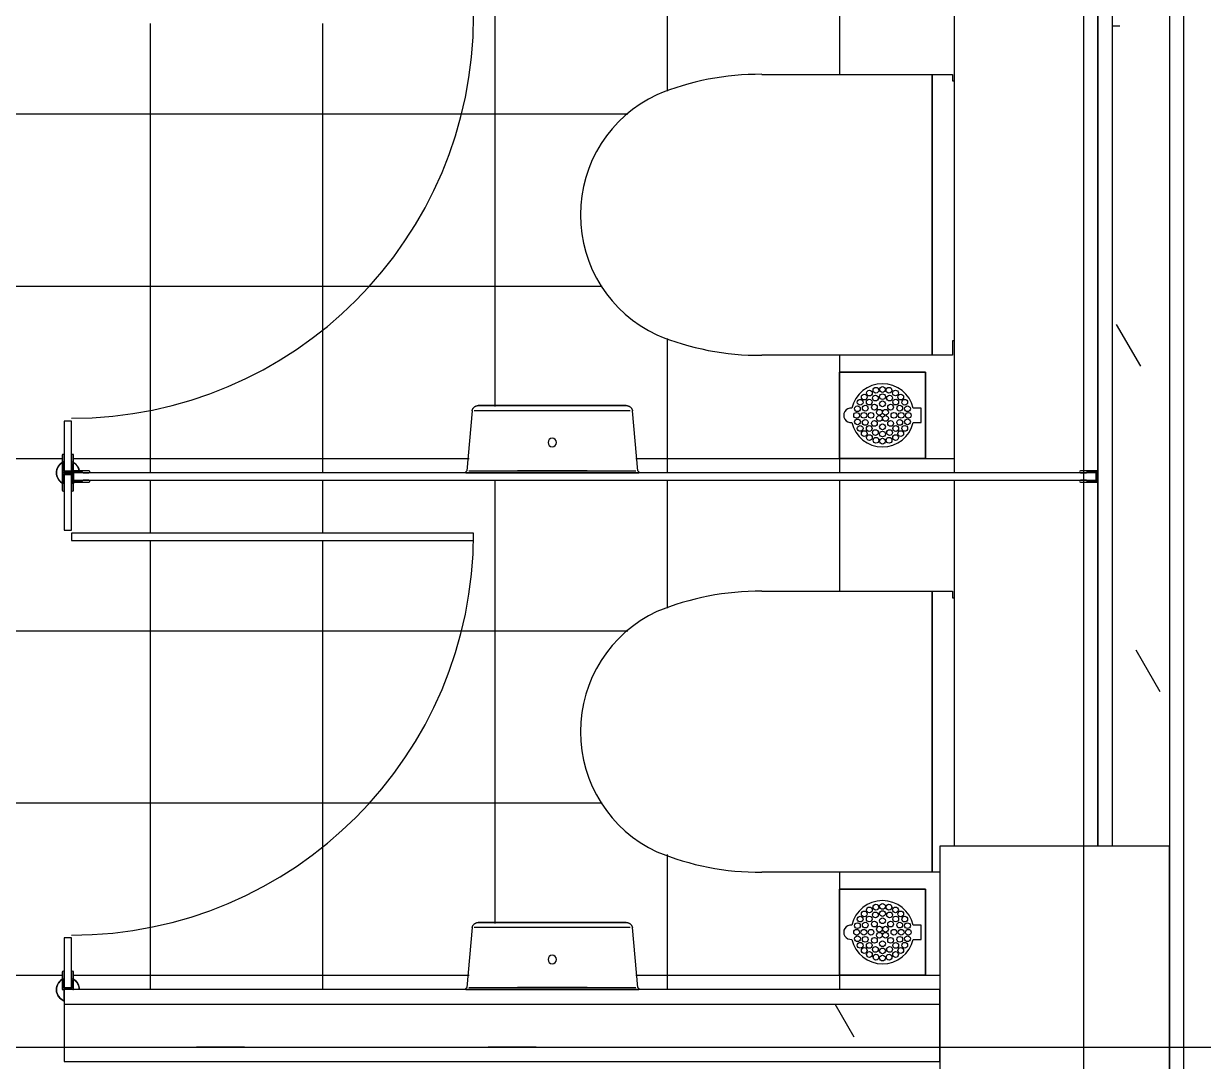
# Model space of a CAD drawing. Header units: millimetres. Extents: x -145636 to 131102, y -135903 to -7470.
# Drawn here: x 25774 to 27829, y -113223 to -111416 of the extents above; entities that cross this region are included whole.
import ezdxf

# ---------------------------------------------------------------- set-up
doc = ezdxf.new("R2010")
doc.units = ezdxf.units.MM
doc.layers.add('M_ARCHI', color=8, linetype='Continuous')

# ---------------------------------------------------------------- blocks, each defined once
blk = doc.blocks.new('RF Archi 21.10.2024')
at = {"layer": 'M_ARCHI', "color": 8}
for p, q in [((-138786, -25375.2), (-138786, -138101)), ((-138761, -126778.5), (-138761, -129253.5)), ((-138736, -126778.5), (-138736, -129253.5)), ((-138636, -126778.5), (-138636, -134028.5)), ((-138636, -126778.5), (-138636, -134028.5)), ((-138611, -134028.5), (-138611, -126778.5)), ((-138761, -129253.5), (-138761, -126803.5)), ((-139011, -127716.5), (-139011, -128603.5)), ((-139346.2, -127909.8), (-139014.1, -127909.8)), ((-139049.8, -127910.4), (-139049.8, -128397.9)), ((-139049, -127910.4), (-139049.8, -127910.4)), ((-139049, -128397.9), (-139049, -127910.4)), ((-139014.1, -127909.8), (-139014.1, -127921.2)), ((-139014.1, -127921.2), (-139011, -127921.2)), ((-139014.1, -128373.7), (-139014.1, -128399)), ((-139011, -128373.7), (-139014.1, -128373.7)), ((-139014.1, -128399), (-139346.2, -128399)), ((-139049.8, -128397.9), (-139049, -128397.9)), ((-139211, -128428.5), (-139061, -128428.5)), ((-139211, -128578.5), (-139211, -128428.5)), ((-139061, -128428.5), (-139211, -128428.5)), ((-139211, -128428.5), (-139211, -128578.5)), ((-139061, -128428.5), (-139061, -128578.5)), ((-139061, -128578.5), (-139061, -128428.5)), ((-139848.4, -128490.8), (-139848.2, -128490.4)), ((-139848.2, -128490.4), (-139847.9, -128490.1)), ((-139847.9, -128490.1), (-139847.6, -128489.8)), ((-139847.6, -128489.8), (-139847.3, -128489.5)), ((-139847.3, -128489.5), (-139847, -128489.2)), ((-139847, -128489.2), (-139846.6, -128488.9)), ((-139846.6, -128488.9), (-139846.3, -128488.6)), ((-139846.3, -128488.6), (-139845.9, -128488.4)), ((-139845.9, -128488.4), (-139845.5, -128488.1)), ((-139845.5, -128488.1), (-139845.2, -128487.9)), ((-139845.2, -128487.9), (-139844.8, -128487.7)), ((-139844.8, -128487.7), (-139844.4, -128487.5)), ((-139844.4, -128487.5), (-139844, -128487.3)), ((-139844, -128487.3), (-139843.6, -128487.2)), ((-139843.6, -128487.2), (-139843.2, -128487)), ((-139843.2, -128487), (-139842.7, -128486.9)), ((-139842.7, -128486.9), (-139842.3, -128486.8)), ((-139842.3, -128486.8), (-139841.9, -128486.7)), ((-139841.9, -128486.7), (-139841.5, -128486.6)), ((-139841.5, -128486.6), (-139841, -128486.5)), ((-139841, -128486.5), (-139840.6, -128486.5)), ((-139840.6, -128486.5), (-139840.2, -128486.5)), ((-139840.2, -128486.5), (-139839.8, -128486.5)), ((-139839.7, -128486.5), (-139839.8, -128486.5)), ((-139839.8, -128486.5), (-139839.7, -128486.5)), ((-139839.6, -128486.5), (-139839.7, -128486.5)), ((-139839.7, -128486.5), (-139839.3, -128486.5)), ((-139839.2, -128486.5), (-139839.6, -128486.5)), ((-139839.3, -128486.5), (-139838.8, -128486.5)), ((-139838.7, -128486.5), (-139839.2, -128486.5)), ((-139838.8, -128486.5), (-139838.1, -128486.5)), ((-139837.9, -128486.5), (-139838.7, -128486.5)), ((-139838.1, -128486.5), (-139837.2, -128486.5)), ((-139836.9, -128486.5), (-139837.9, -128486.5)), ((-139837.2, -128486.5), (-139836.1, -128486.5)), ((-139835.7, -128486.5), (-139836.9, -128486.5)), ((-139836.1, -128486.5), (-139834.7, -128486.5)), ((-139834.3, -128486.5), (-139835.7, -128486.5)), ((-139834.7, -128486.5), (-139833.2, -128486.5)), ((-139832.8, -128486.5), (-139834.3, -128486.5)), ((-139833.2, -128486.5), (-139831.5, -128486.5)), ((-139831, -128486.5), (-139832.8, -128486.5)), ((-139831.5, -128486.5), (-139829.6, -128486.5)), ((-139829, -128486.5), (-139831, -128486.5)), ((-139829.6, -128486.5), (-139827.5, -128486.5)), ((-139826.9, -128486.5), (-139829, -128486.5)), ((-139827.5, -128486.5), (-139825.2, -128486.5)), ((-139824.6, -128486.5), (-139826.9, -128486.5)), ((-139825.2, -128486.5), (-139822.7, -128486.5)), ((-139822, -128486.5), (-139824.6, -128486.5)), ((-139822.7, -128486.5), (-139820.1, -128486.5)), ((-139819.3, -128486.5), (-139822, -128486.5)), ((-139820.1, -128486.5), (-139817.3, -128486.5)), ((-139816.5, -128486.5), (-139819.3, -128486.5)), ((-139817.3, -128486.5), (-139814.3, -128486.5)), ((-139813.4, -128486.5), (-139816.5, -128486.5)), ((-139814.3, -128486.5), (-139811.1, -128486.5)), ((-139810.2, -128486.5), (-139813.4, -128486.5)), ((-139811.1, -128486.5), (-139807.8, -128486.5)), ((-139806.9, -128486.5), (-139810.2, -128486.5)), ((-139807.8, -128486.5), (-139804.3, -128486.5)), ((-139803.4, -128486.5), (-139806.9, -128486.5)), ((-139804.3, -128486.5), (-139800.7, -128486.5)), ((-139799.7, -128486.5), (-139803.4, -128486.5)), ((-139800.7, -128486.5), (-139796.9, -128486.5)), ((-139795.9, -128486.5), (-139799.7, -128486.5)), ((-139796.9, -128486.5), (-139793, -128486.5)), ((-139792, -128486.5), (-139795.9, -128486.5)), ((-139793, -128486.5), (-139789, -128486.5)), ((-139787.9, -128486.5), (-139792, -128486.5)), ((-139789, -128486.5), (-139784.8, -128486.5)), ((-139783.7, -128486.5), (-139787.9, -128486.5)), ((-139784.8, -128486.5), (-139780.6, -128486.5)), ((-139779.4, -128486.5), (-139783.7, -128486.5)), ((-139780.6, -128486.5), (-139776.2, -128486.5)), ((-139775, -128486.5), (-139779.4, -128486.5)), ((-139776.2, -128486.5), (-139771.7, -128486.5)), ((-139770.5, -128486.5), (-139775, -128486.5)), ((-139771.7, -128486.5), (-139767.1, -128486.5)), ((-139765.8, -128486.5), (-139770.5, -128486.5)), ((-139767.1, -128486.5), (-139762.4, -128486.5)), ((-139761.1, -128486.5), (-139765.8, -128486.5)), ((-139762.4, -128486.5), (-139757.7, -128486.5)), ((-139756.4, -128486.5), (-139761.1, -128486.5)), ((-139757.7, -128486.5), (-139752.8, -128486.5)), ((-139751.5, -128486.5), (-139756.4, -128486.5)), ((-139752.8, -128486.5), (-139747.9, -128486.5)), ((-139746.6, -128486.5), (-139751.5, -128486.5)), ((-139747.9, -128486.5), (-139743, -128486.5)), ((-139741.6, -128486.5), (-139746.6, -128486.5)), ((-139743, -128486.5), (-139737.9, -128486.5)), ((-139736.6, -128486.5), (-139741.6, -128486.5)), ((-139737.9, -128486.5), (-139732.9, -128486.5)), ((-139731.5, -128486.5), (-139736.6, -128486.5)), ((-139732.9, -128486.5), (-139727.8, -128486.5)), ((-139726.4, -128486.5), (-139731.5, -128486.5)), ((-139727.8, -128486.5), (-139722.7, -128486.5)), ((-139721.3, -128486.5), (-139726.4, -128486.5)), ((-139722.7, -128486.5), (-139717.5, -128486.5)), ((-139716.2, -128486.5), (-139721.3, -128486.5)), ((-139717.5, -128486.5), (-139712.4, -128486.5)), ((-139711, -128486.5), (-139716.2, -128486.5)), ((-139712.4, -128486.5), (-139711, -128486.5)), ((-139711, -128486.5), (-139705.9, -128486.5)), ((-139709.6, -128486.5), (-139711, -128486.5)), ((-139704.5, -128486.5), (-139709.6, -128486.5)), ((-139705.9, -128486.5), (-139700.7, -128486.5)), ((-139699.3, -128486.5), (-139704.5, -128486.5)), ((-139700.7, -128486.5), (-139695.6, -128486.5)), ((-139694.2, -128486.5), (-139699.3, -128486.5)), ((-139695.6, -128486.5), (-139690.5, -128486.5)), ((-139689.1, -128486.5), (-139694.2, -128486.5)), ((-139690.5, -128486.5), (-139685.4, -128486.5)), ((-139684.1, -128486.5), (-139689.1, -128486.5)), ((-139685.4, -128486.5), (-139680.4, -128486.5)), ((-139679.1, -128486.5), (-139684.1, -128486.5)), ((-139680.4, -128486.5), (-139675.4, -128486.5)), ((-139674.1, -128486.5), (-139679.1, -128486.5)), ((-139675.4, -128486.5), (-139670.5, -128486.5)), ((-139669.2, -128486.5), (-139674.1, -128486.5)), ((-139670.5, -128486.5), (-139665.6, -128486.5)), ((-139664.4, -128486.5), (-139669.2, -128486.5)), ((-139665.6, -128486.5), (-139660.9, -128486.5)), ((-139659.6, -128486.5), (-139664.4, -128486.5)), ((-139660.9, -128486.5), (-139656.2, -128486.5)), ((-139654.9, -128486.5), (-139659.6, -128486.5)), ((-139656.2, -128486.5), (-139651.6, -128486.5)), ((-139650.3, -128486.5), (-139654.9, -128486.5)), ((-139651.6, -128486.5), (-139647, -128486.5)), ((-139645.8, -128486.5), (-139650.3, -128486.5)), ((-139647, -128486.5), (-139642.6, -128486.5)), ((-139641.4, -128486.5), (-139645.8, -128486.5)), ((-139642.6, -128486.5), (-139638.3, -128486.5)), ((-139637.2, -128486.5), (-139641.4, -128486.5)), ((-139638.3, -128486.5), (-139634.1, -128486.5)), ((-139633, -128486.5), (-139637.2, -128486.5)), ((-139634.1, -128486.5), (-139630, -128486.5)), ((-139629, -128486.5), (-139633, -128486.5)), ((-139630, -128486.5), (-139626.1, -128486.5)), ((-139625.1, -128486.5), (-139629, -128486.5)), ((-139626.1, -128486.5), (-139622.3, -128486.5)), ((-139621.3, -128486.5), (-139625.1, -128486.5)), ((-139622.3, -128486.5), (-139618.6, -128486.5)), ((-139617.7, -128486.5), (-139621.3, -128486.5)), ((-139618.6, -128486.5), (-139615.1, -128486.5)), ((-139614.2, -128486.5), (-139617.7, -128486.5)), ((-139615.1, -128486.5), (-139611.8, -128486.5)), ((-139610.9, -128486.5), (-139614.2, -128486.5)), ((-139611.8, -128486.5), (-139608.6, -128486.5)), ((-139607.7, -128486.5), (-139610.9, -128486.5)), ((-139608.6, -128486.5), (-139605.5, -128486.5)), ((-139604.7, -128486.5), (-139607.7, -128486.5)), ((-139605.5, -128486.5), (-139602.7, -128486.5)), ((-139601.9, -128486.5), (-139604.7, -128486.5)), ((-139602.7, -128486.5), (-139600, -128486.5)), ((-139599.3, -128486.5), (-139601.9, -128486.5)), ((-139600, -128486.5), (-139597.5, -128486.5)), ((-139596.8, -128486.5), (-139599.3, -128486.5)), ((-139597.5, -128486.5), (-139595.1, -128486.5)), ((-139594.5, -128486.5), (-139596.8, -128486.5)), ((-139595.1, -128486.5), (-139593, -128486.5)), ((-139592.4, -128486.5), (-139594.5, -128486.5)), ((-139593, -128486.5), (-139591, -128486.5)), ((-139590.5, -128486.5), (-139592.4, -128486.5)), ((-139591, -128486.5), (-139589.2, -128486.5)), ((-139588.8, -128486.5), (-139590.5, -128486.5)), ((-139589.2, -128486.5), (-139587.7, -128486.5)), ((-139587.3, -128486.5), (-139588.8, -128486.5)), ((-139587.7, -128486.5), (-139586.3, -128486.5)), ((-139585.9, -128486.5), (-139587.3, -128486.5)), ((-139586.3, -128486.5), (-139585.1, -128486.5)), ((-139584.8, -128486.5), (-139585.9, -128486.5)), ((-139585.1, -128486.5), (-139584.1, -128486.5)), ((-139583.9, -128486.5), (-139584.8, -128486.5)), ((-139584.1, -128486.5), (-139583.4, -128486.5)), ((-139583.2, -128486.5), (-139583.9, -128486.5)), ((-139583.4, -128486.5), (-139582.8, -128486.5)), ((-139582.7, -128486.5), (-139583.2, -128486.5)), ((-139582.8, -128486.5), (-139582.4, -128486.5)), ((-139582.4, -128486.5), (-139582.7, -128486.5)), ((-139582.4, -128486.5), (-139582.3, -128486.5)), ((-139582.3, -128486.5), (-139582.4, -128486.5)), ((-139582.3, -128486.5), (-139581.8, -128486.5)), ((-139582.3, -128486.5), (-139582.3, -128486.5)), ((-139581.8, -128486.5), (-139581.4, -128486.5)), ((-139581.4, -128486.5), (-139580.9, -128486.6)), ((-139580.9, -128486.6), (-139580.5, -128486.6)), ((-139580.5, -128486.6), (-139580.1, -128486.7)), ((-139580.1, -128486.7), (-139579.7, -128486.8)), ((-139579.7, -128486.8), (-139579.2, -128486.9)), ((-139579.2, -128486.9), (-139578.8, -128487)), ((-139578.8, -128487), (-139578.4, -128487.2)), ((-139578.4, -128487.2), (-139578, -128487.3)), ((-139578, -128487.3), (-139577.6, -128487.5)), ((-139577.6, -128487.5), (-139577.2, -128487.7)), ((-139577.2, -128487.7), (-139576.8, -128487.9)), ((-139576.8, -128487.9), (-139576.4, -128488.1)), ((-139576.4, -128488.1), (-139576.1, -128488.4)), ((-139576.1, -128488.4), (-139575.7, -128488.6)), ((-139575.7, -128488.6), (-139575.4, -128488.9)), ((-139575.4, -128488.9), (-139575, -128489.2)), ((-139575, -128489.2), (-139574.7, -128489.5)), ((-139574.7, -128489.5), (-139574.4, -128489.8)), ((-139574.4, -128489.8), (-139574.1, -128490.1)), ((-139574.1, -128490.1), (-139573.8, -128490.4)), ((-139573.8, -128490.4), (-139573.5, -128490.8)), ((-139850.5, -128495.5), (-139859.7, -128599.9)), ((-139850.5, -128495.1), (-139850.4, -128494.7)), ((-139850.5, -128495.5), (-139850.5, -128495.1)), ((-139850.4, -128494.7), (-139850.2, -128494.2)), ((-139850.2, -128494.2), (-139850.1, -128493.8)), ((-139850.1, -128493.8), (-139850, -128493.4)), ((-139850, -128493.4), (-139849.8, -128493)), ((-139849.8, -128493), (-139849.6, -128492.6)), ((-139849.6, -128492.6), (-139849.4, -128492.2)), ((-139849.4, -128492.2), (-139849.2, -128491.8)), ((-139849.2, -128491.8), (-139849, -128491.5)), ((-139849, -128491.5), (-139848.7, -128491.1)), ((-139848.7, -128491.1), (-139848.4, -128490.8)), ((-139711, -128495.5), (-139846.8, -128495.5)), ((-139575.3, -128495.5), (-139711, -128495.5)), ((-139573.5, -128490.8), (-139573.3, -128491.1)), ((-139573.3, -128491.1), (-139573, -128491.5)), ((-139573, -128491.5), (-139572.8, -128491.9)), ((-139572.8, -128491.9), (-139572.6, -128492.3)), ((-139572.6, -128492.3), (-139572.4, -128492.7)), ((-139572.4, -128492.7), (-139572.2, -128493.1)), ((-139572.2, -128493.1), (-139572, -128493.5)), ((-139572, -128493.5), (-139571.9, -128493.9)), ((-139571.9, -128493.9), (-139571.8, -128494.3)), ((-139571.8, -128494.3), (-139571.6, -128494.7)), ((-139571.6, -128494.7), (-139571.5, -128495.1)), ((-139571.5, -128495.1), (-139571.5, -128495.5)), ((-139562.3, -128599.9), (-139571.5, -128495.5)), ((-139068.5, -128491), (-139082.4, -128491)), ((-139068.5, -128516), (-139068.5, -128491)), ((-140548, -128513.5), (-140561, -128513.5)), ((-140561, -128513.5), (-140561, -128600.5)), ((-140548, -128600.5), (-140548, -128513.5)), ((-139082.4, -128516), (-139068.5, -128516)), ((-140571.5, -128592.9), (-140571.9, -128593.5)), ((-140571.5, -128592.9), (-140571.9, -128593.5)), ((-140571, -128592.2), (-140571.5, -128592.9)), ((-140571, -128592.2), (-140571.5, -128592.9)), ((-140570.5, -128591.5), (-140571, -128592.2)), ((-140570.5, -128591.5), (-140571, -128592.2)), ((-140570.1, -128590.9), (-140570.5, -128591.5)), ((-140570.1, -128590.9), (-140570.5, -128591.5)), ((-140569.5, -128590.3), (-140570.1, -128590.9)), ((-140569.5, -128590.3), (-140570.1, -128590.9)), ((-140569, -128589.7), (-140569.5, -128590.3)), ((-140569, -128589.7), (-140569.5, -128590.3)), ((-140568.4, -128589.1), (-140569, -128589.7)), ((-140568.4, -128589.1), (-140569, -128589.7)), ((-140567.9, -128588.6), (-140568.4, -128589.1)), ((-140567.9, -128588.6), (-140568.4, -128589.1)), ((-140567.3, -128588.1), (-140567.9, -128588.6)), ((-140567.3, -128588.1), (-140567.9, -128588.6)), ((-140566.6, -128587.6), (-140567.3, -128588.1)), ((-140566.6, -128587.6), (-140567.3, -128588.1)), ((-140566, -128587.1), (-140566.6, -128587.6)), ((-140566, -128587.1), (-140566.6, -128587.6)), ((-140565.3, -128586.6), (-140566, -128587.1)), ((-140565.3, -128586.6), (-140566, -128587.1)), ((-140564.6, -128586.2), (-140565.3, -128586.6)), ((-140564.6, -128586.2), (-140565.3, -128586.6)), ((-140564.5, -128573.2), (-140564.5, -128603.5)), ((-140562.5, -128585.1), (-140563.2, -128585.5)), ((-140562.5, -128585.1), (-140563.2, -128585.5)), ((-140563, -128585.5), (-140561, -128583.5)), ((-140563, -128600.5), (-140563, -128585.5)), ((-140561.8, -128584.8), (-140562.5, -128585.1)), ((-140561.8, -128584.8), (-140562.5, -128585.1)), ((-140561, -128584.6), (-140561.8, -128584.8)), ((-140561, -128584.6), (-140561.8, -128584.8)), ((-140561, -128583.5), (-140561, -128573.2)), ((-140548, -128573.2), (-140548, -128583.5)), ((-140548, -128583.5), (-140546, -128585.5)), ((-140547.3, -128584.8), (-140548, -128584.6)), ((-140547.3, -128584.8), (-140548, -128584.6)), ((-140546.5, -128585.1), (-140547.3, -128584.8)), ((-140546.5, -128585.1), (-140547.3, -128584.8)), ((-140545.8, -128585.5), (-140546.5, -128585.1)), ((-140545.8, -128585.5), (-140546.5, -128585.1)), ((-140546, -128585.5), (-140546, -128600.5)), ((-140544.5, -128603.5), (-140544.5, -128573.2)), ((-140543.7, -128586.6), (-140544.4, -128586.2)), ((-140543.7, -128586.6), (-140544.4, -128586.2)), ((-140543, -128587.1), (-140543.7, -128586.6)), ((-140543, -128587.1), (-140543.7, -128586.6)), ((-140542.4, -128587.6), (-140543, -128587.1)), ((-140542.4, -128587.6), (-140543, -128587.1)), ((-140541.8, -128588.1), (-140542.4, -128587.6)), ((-140541.8, -128588.1), (-140542.4, -128587.6)), ((-140541.2, -128588.6), (-140541.8, -128588.1)), ((-140541.2, -128588.6), (-140541.8, -128588.1)), ((-140540.6, -128589.1), (-140541.2, -128588.6)), ((-140540.6, -128589.1), (-140541.2, -128588.6)), ((-140540, -128589.7), (-140540.6, -128589.1)), ((-140540, -128589.7), (-140540.6, -128589.1)), ((-140539.5, -128590.3), (-140540, -128589.7)), ((-140539.5, -128590.3), (-140540, -128589.7)), ((-140539, -128590.9), (-140539.5, -128590.3)), ((-140539, -128590.9), (-140539.5, -128590.3)), ((-140538.5, -128591.5), (-140539, -128590.9)), ((-140538.5, -128591.5), (-140539, -128590.9)), ((-140538, -128592.2), (-140538.5, -128591.5)), ((-140538, -128592.2), (-140538.5, -128591.5)), ((-140537.6, -128592.8), (-140538, -128592.2)), ((-140537.6, -128592.8), (-140538, -128592.2)), ((-140537.1, -128593.5), (-140537.6, -128592.8)), ((-140537.1, -128593.5), (-140537.6, -128592.8)), ((-139061, -128578.5), (-139211, -128578.5)), ((-139211, -128578.5), (-139061, -128578.5)), ((-140574.4, -128601.9), (-140574.5, -128602.7)), ((-140574.4, -128601.9), (-140574.5, -128602.7)), ((-140574.5, -128602.7), (-140574.5, -128603.5)), ((-140574.5, -128602.7), (-140574.5, -128603.5)), ((-140574.5, -128603.5), (-140574.5, -128604.3)), ((-140574.5, -128603.5), (-140574.5, -128604.3)), ((-140574.5, -128604.3), (-140574.4, -128605.1)), ((-140574.5, -128604.3), (-140574.4, -128605.1)), ((-140574.3, -128600.3), (-140574.4, -128601.1)), ((-140574.3, -128600.3), (-140574.4, -128601.1)), ((-140574.4, -128601.1), (-140574.4, -128601.9)), ((-140574.4, -128601.1), (-140574.4, -128601.9)), ((-140574.4, -128605.1), (-140574.4, -128605.9)), ((-140574.4, -128605.1), (-140574.4, -128605.9)), ((-140574.4, -128605.9), (-140574.3, -128606.7)), ((-140574.4, -128605.9), (-140574.3, -128606.7)), ((-140574.1, -128599.5), (-140574.3, -128600.3)), ((-140574.1, -128599.5), (-140574.3, -128600.3)), ((-140574.3, -128606.7), (-140574.1, -128607.4)), ((-140574.3, -128606.7), (-140574.1, -128607.4)), ((-140573.9, -128598.7), (-140574.1, -128599.5)), ((-140573.9, -128598.7), (-140574.1, -128599.5)), ((-140574.1, -128607.4), (-140573.9, -128608.2)), ((-140574.1, -128607.4), (-140573.9, -128608.2)), ((-140573.7, -128597.9), (-140573.9, -128598.7)), ((-140573.7, -128597.9), (-140573.9, -128598.7)), ((-140573.9, -128608.2), (-140573.7, -128609)), ((-140573.9, -128608.2), (-140573.7, -128609)), ((-140573.5, -128597.2), (-140573.7, -128597.9)), ((-140573.5, -128597.2), (-140573.7, -128597.9)), ((-140573.7, -128609), (-140573.5, -128609.8)), ((-140573.7, -128609), (-140573.5, -128609.8)), ((-140573.2, -128596.4), (-140573.5, -128597.2)), ((-140573.2, -128596.4), (-140573.5, -128597.2)), ((-140573.5, -128609.8), (-140573.2, -128610.5)), ((-140573.5, -128609.8), (-140573.2, -128610.5)), ((-140572.9, -128595.7), (-140573.2, -128596.4)), ((-140572.9, -128595.7), (-140573.2, -128596.4)), ((-140573.2, -128610.5), (-140572.9, -128611.3)), ((-140573.2, -128610.5), (-140572.9, -128611.3)), ((-140572.6, -128595), (-140572.9, -128595.7)), ((-140572.6, -128595), (-140572.9, -128595.7)), ((-140572.9, -128611.3), (-140572.6, -128612)), ((-140572.9, -128611.3), (-140572.6, -128612)), ((-140572.2, -128594.2), (-140572.6, -128595)), ((-140572.2, -128594.2), (-140572.6, -128595)), ((-140572.6, -128612), (-140572.2, -128612.7)), ((-140572.6, -128612), (-140572.2, -128612.7)), ((-140571.9, -128593.5), (-140572.2, -128594.2)), ((-140571.9, -128593.5), (-140572.2, -128594.2)), ((-140572.2, -128612.7), (-140571.9, -128613.4)), ((-140572.2, -128612.7), (-140571.9, -128613.4)), ((-140571.9, -128613.4), (-140571.5, -128614.1)), ((-140571.9, -128613.4), (-140571.5, -128614.1)), ((-140564.5, -128603.5), (-140563, -128603.5)), ((-140563, -128603.5), (-140564.5, -128603.5)), ((-140564.5, -128603.5), (-140564.5, -128633.7)), ((-140546, -128600.5), (-140563, -128600.5)), ((-140563, -128603.5), (-140561, -128602)), ((-140561, -128605), (-140563, -128603.5)), ((-140563, -128621.5), (-140563, -128606.5)), ((-140563, -128606.5), (-140546, -128606.5)), ((-140561, -128600.5), (-140548, -128600.5)), ((-140561, -128602), (-140548, -128602)), ((-140548, -128605), (-140561, -128605)), ((-140548, -128606.5), (-140561, -128606.5)), ((-140561, -128606.5), (-140561, -128703.5)), ((-140517.8, -128600), (-140548, -128600)), ((-140548, -128600), (-140548, -128601.5)), ((-140548, -128601.5), (-140546.5, -128603.5)), ((-140548, -128602), (-140546, -128603.5)), ((-140546, -128603.5), (-140548, -128605)), ((-140548, -128703.5), (-140548, -128606.5)), ((-140546.5, -128603.5), (-140546.5, -128616.5)), ((-140546, -128603.5), (-140544.5, -128603.5)), ((-140544.5, -128603.5), (-140546, -128603.5)), ((-140546, -128606.5), (-140546, -128621.5)), ((-140545, -128618.5), (-140545, -128601.5)), ((-140545, -128601.5), (-140530, -128601.5)), ((-138764, -128603.5), (-140545, -128603.5)), ((-140545, -128603.5), (-140545, -128616.5)), ((-140544.5, -128633.7), (-140544.5, -128603.5)), ((-140536.8, -128594.2), (-140537.1, -128593.5)), ((-140536.8, -128594.2), (-140537.1, -128593.5)), ((-140536.4, -128595), (-140536.8, -128594.2)), ((-140536.4, -128595), (-140536.8, -128594.2)), ((-140536.1, -128595.7), (-140536.4, -128595)), ((-140536.1, -128595.7), (-140536.4, -128595)), ((-140535.8, -128596.4), (-140536.1, -128595.7)), ((-140535.8, -128596.4), (-140536.1, -128595.7)), ((-140535.5, -128597.2), (-140535.8, -128596.4)), ((-140535.5, -128597.2), (-140535.8, -128596.4)), ((-140535.3, -128597.9), (-140535.5, -128597.2)), ((-140535.3, -128597.9), (-140535.5, -128597.2)), ((-140535.1, -128598.7), (-140535.3, -128597.9)), ((-140535.1, -128598.7), (-140535.3, -128597.9)), ((-140534.9, -128599.5), (-140535.1, -128598.7)), ((-140534.9, -128599.5), (-140535.1, -128598.7)), ((-140534.8, -128600.3), (-140534.9, -128599.5)), ((-140534.8, -128600.3), (-140534.9, -128599.5)), ((-140534.5, -128602.7), (-140534.6, -128601.9)), ((-140534.5, -128602.7), (-140534.6, -128601.9)), ((-140534.5, -128603.5), (-140534.5, -128602.7)), ((-140534.5, -128603.5), (-140534.5, -128602.7)), ((-140530, -128601.5), (-140528, -128603.5)), ((-140528, -128603.5), (-140517.8, -128603.5)), ((-139859.7, -128599.9), (-139863.2, -128603.5)), ((-139711, -128603.5), (-139861.7, -128603.5)), ((-139861.7, -128603.5), (-139711, -128603.5)), ((-139856.3, -128599.9), (-139711, -128599.9)), ((-139847.9, -128600.5), (-139847.9, -128600.5)), ((-139711, -128599.9), (-139771.6, -128599.9)), ((-139711, -128599.9), (-139565.8, -128599.9)), ((-139650.5, -128599.9), (-139711, -128599.9)), ((-139711, -128603.5), (-139560.3, -128603.5)), ((-139560.3, -128603.5), (-139711, -128603.5)), ((-139574.2, -128600.5), (-139574.2, -128600.5)), ((-139558.8, -128603.5), (-139562.3, -128599.9)), ((-138761, -128600), (-138791.3, -128600)), ((-138791.3, -128603.5), (-138781, -128603.5)), ((-138781, -128603.5), (-138779, -128601.5)), ((-138779, -128601.5), (-138764, -128601.5)), ((-138764, -128601.5), (-138764, -128618.5)), ((-138764, -128616.5), (-138764, -128603.5)), ((-138762.5, -128603.5), (-138761, -128601.5)), ((-138762.5, -128616.5), (-138762.5, -128603.5)), ((-138761, -128601.5), (-138761, -128600)), ((-140571.5, -128614.1), (-140571, -128614.8)), ((-140571.5, -128614.1), (-140571, -128614.8)), ((-140571, -128614.8), (-140570.5, -128615.4)), ((-140571, -128614.8), (-140570.5, -128615.4)), ((-140570.5, -128615.4), (-140570.1, -128616)), ((-140570.5, -128615.4), (-140570.1, -128616)), ((-140570.1, -128616), (-140569.5, -128616.7)), ((-140570.1, -128616), (-140569.5, -128616.7)), ((-140569.5, -128616.7), (-140569, -128617.2)), ((-140569.5, -128616.7), (-140569, -128617.2)), ((-140569, -128617.2), (-140568.4, -128617.8)), ((-140569, -128617.2), (-140568.4, -128617.8)), ((-140568.4, -128617.8), (-140567.9, -128618.4)), ((-140568.4, -128617.8), (-140567.9, -128618.4)), ((-140567.9, -128618.4), (-140567.2, -128618.9)), ((-140567.9, -128618.4), (-140567.2, -128618.9)), ((-140567.2, -128618.9), (-140566.6, -128619.4)), ((-140567.2, -128618.9), (-140566.6, -128619.4)), ((-140566.6, -128619.4), (-140566, -128619.9)), ((-140566.6, -128619.4), (-140566, -128619.9)), ((-140566, -128619.9), (-140565.3, -128620.3)), ((-140566, -128619.9), (-140565.3, -128620.3)), ((-140565.3, -128620.3), (-140564.6, -128620.7)), ((-140565.3, -128620.3), (-140564.6, -128620.7)), ((-140563.2, -128621.5), (-140562.5, -128621.8)), ((-140563.2, -128621.5), (-140562.5, -128621.8)), ((-140561, -128623.5), (-140563, -128621.5)), ((-140562.5, -128621.8), (-140561.8, -128622.1)), ((-140562.5, -128621.8), (-140561.8, -128622.1)), ((-140561.8, -128622.1), (-140561, -128622.4)), ((-140561.8, -128622.1), (-140561, -128622.4)), ((-140561, -128633.7), (-140561, -128623.5)), ((-140546.5, -128616.5), (-140548, -128618.5)), ((-140548, -128618.5), (-140548, -128620)), ((-140548, -128620), (-140517.8, -128620)), ((-140546, -128621.5), (-140548, -128623.5)), ((-140548, -128622.4), (-140547.3, -128622.1)), ((-140548, -128622.4), (-140547.3, -128622.1)), ((-140548, -128623.5), (-140548, -128633.7)), ((-140547.3, -128622.1), (-140546.5, -128621.8)), ((-140547.3, -128622.1), (-140546.5, -128621.8)), ((-140546.5, -128621.8), (-140545.8, -128621.5)), ((-140546.5, -128621.8), (-140545.8, -128621.5)), ((-140545, -128616.5), (-138764, -128616.5)), ((-140530, -128618.5), (-140545, -128618.5)), ((-140544.4, -128620.7), (-140543.7, -128620.3)), ((-140544.4, -128620.7), (-140543.7, -128620.3)), ((-140543.7, -128620.3), (-140543, -128619.9)), ((-140543.7, -128620.3), (-140543, -128619.9)), ((-140541.8, -128618.9), (-140541.2, -128618.4)), ((-140541.8, -128618.9), (-140541.2, -128618.4)), ((-140541.2, -128618.4), (-140540.6, -128617.8)), ((-140541.2, -128618.4), (-140540.6, -128617.8)), ((-140540.6, -128617.8), (-140540, -128617.2)), ((-140540.6, -128617.8), (-140540, -128617.2)), ((-140540, -128617.2), (-140539.5, -128616.7)), ((-140540, -128617.2), (-140539.5, -128616.7)), ((-140528, -128616.5), (-140530, -128618.5)), ((-140517.8, -128616.5), (-140528, -128616.5)), ((-139011, -128616.5), (-139011, -129253.5)), ((-138781, -128616.5), (-138791.3, -128616.5)), ((-138791.3, -128620), (-138761, -128620)), ((-138779, -128618.5), (-138781, -128616.5)), ((-138764, -128618.5), (-138779, -128618.5)), ((-138761, -128618.5), (-138762.5, -128616.5)), ((-138761, -128620), (-138761, -128618.5)), ((-140561, -128703.5), (-140548, -128703.5)), ((-139848, -128708.5), (-140548, -128708.5)), ((-140548, -128708.5), (-140548, -128721.5)), ((-139848, -128721.5), (-139848, -128708.5)), ((-140548, -128721.5), (-139848, -128721.5)), ((-139346.2, -128809.8), (-139014.1, -128809.8)), ((-139049.8, -128810.4), (-139049.8, -129297.9)), ((-139049, -128810.4), (-139049.8, -128810.4)), ((-139049, -129297.9), (-139049, -128810.4)), ((-139014.1, -128809.8), (-139014.1, -128821.2)), ((-139014.1, -128821.2), (-139011, -128821.2)), ((-138636, -129253.5), (-139036, -129253.5)), ((-139036, -129253.5), (-139036, -129953.5)), ((-138636, -129953.5), (-138636, -129253.5)), ((-139036, -129299), (-139346.2, -129299)), ((-139049.8, -129297.9), (-139049, -129297.9)), ((-139211, -129328.5), (-139061, -129328.5)), ((-139211, -129478.5), (-139211, -129328.5)), ((-139061, -129328.5), (-139211, -129328.5)), ((-139211, -129328.5), (-139211, -129478.5)), ((-139061, -129328.5), (-139061, -129478.5)), ((-139061, -129478.5), (-139061, -129328.5)), ((-139850.4, -129394.7), (-139850.2, -129394.2)), ((-139850.2, -129394.2), (-139850.1, -129393.8)), ((-139850.1, -129393.8), (-139850, -129393.4)), ((-139850, -129393.4), (-139849.8, -129393)), ((-139849.8, -129393), (-139849.6, -129392.6)), ((-139849.6, -129392.6), (-139849.4, -129392.2)), ((-139849.4, -129392.2), (-139849.2, -129391.8)), ((-139849.2, -129391.8), (-139849, -129391.5)), ((-139849, -129391.5), (-139848.7, -129391.1)), ((-139848.7, -129391.1), (-139848.4, -129390.8)), ((-139848.4, -129390.8), (-139848.2, -129390.4)), ((-139848.2, -129390.4), (-139847.9, -129390.1)), ((-139847.9, -129390.1), (-139847.6, -129389.8)), ((-139847.6, -129389.8), (-139847.3, -129389.5)), ((-139847.3, -129389.5), (-139847, -129389.2)), ((-139847, -129389.2), (-139846.6, -129388.9)), ((-139846.6, -129388.9), (-139846.3, -129388.6)), ((-139846.3, -129388.6), (-139845.9, -129388.4)), ((-139845.9, -129388.4), (-139845.5, -129388.1)), ((-139845.5, -129388.1), (-139845.2, -129387.9)), ((-139845.2, -129387.9), (-139844.8, -129387.7)), ((-139844.8, -129387.7), (-139844.4, -129387.5)), ((-139844.4, -129387.5), (-139844, -129387.3)), ((-139844, -129387.3), (-139843.6, -129387.2)), ((-139843.6, -129387.2), (-139843.2, -129387)), ((-139843.2, -129387), (-139842.7, -129386.9)), ((-139842.7, -129386.9), (-139842.3, -129386.8)), ((-139842.3, -129386.8), (-139841.9, -129386.7)), ((-139841.9, -129386.7), (-139841.5, -129386.6)), ((-139841.5, -129386.6), (-139841, -129386.5)), ((-139841, -129386.5), (-139840.6, -129386.5)), ((-139840.6, -129386.5), (-139840.2, -129386.5)), ((-139840.2, -129386.5), (-139839.8, -129386.5)), ((-139839.7, -129386.5), (-139839.8, -129386.5)), ((-139839.8, -129386.5), (-139839.7, -129386.5)), ((-139839.6, -129386.5), (-139839.7, -129386.5)), ((-139839.7, -129386.5), (-139839.3, -129386.5)), ((-139839.2, -129386.5), (-139839.6, -129386.5)), ((-139839.3, -129386.5), (-139838.8, -129386.5)), ((-139838.7, -129386.5), (-139839.2, -129386.5)), ((-139838.8, -129386.5), (-139838.1, -129386.5)), ((-139837.9, -129386.5), (-139838.7, -129386.5)), ((-139838.1, -129386.5), (-139837.2, -129386.5)), ((-139836.9, -129386.5), (-139837.9, -129386.5)), ((-139837.2, -129386.5), (-139836.1, -129386.5)), ((-139835.7, -129386.5), (-139836.9, -129386.5)), ((-139836.1, -129386.5), (-139834.7, -129386.5)), ((-139834.3, -129386.5), (-139835.7, -129386.5)), ((-139834.7, -129386.5), (-139833.2, -129386.5)), ((-139832.8, -129386.5), (-139834.3, -129386.5)), ((-139833.2, -129386.5), (-139831.5, -129386.5)), ((-139831, -129386.5), (-139832.8, -129386.5)), ((-139831.5, -129386.5), (-139829.6, -129386.5)), ((-139829, -129386.5), (-139831, -129386.5)), ((-139829.6, -129386.5), (-139827.5, -129386.5)), ((-139826.9, -129386.5), (-139829, -129386.5)), ((-139827.5, -129386.5), (-139825.2, -129386.5)), ((-139824.6, -129386.5), (-139826.9, -129386.5)), ((-139825.2, -129386.5), (-139822.7, -129386.5)), ((-139822, -129386.5), (-139824.6, -129386.5)), ((-139822.7, -129386.5), (-139820.1, -129386.5)), ((-139819.3, -129386.5), (-139822, -129386.5)), ((-139820.1, -129386.5), (-139817.3, -129386.5)), ((-139816.5, -129386.5), (-139819.3, -129386.5)), ((-139817.3, -129386.5), (-139814.3, -129386.5)), ((-139813.4, -129386.5), (-139816.5, -129386.5)), ((-139814.3, -129386.5), (-139811.1, -129386.5)), ((-139810.2, -129386.5), (-139813.4, -129386.5)), ((-139811.1, -129386.5), (-139807.8, -129386.5)), ((-139806.9, -129386.5), (-139810.2, -129386.5)), ((-139807.8, -129386.5), (-139804.3, -129386.5)), ((-139803.4, -129386.5), (-139806.9, -129386.5)), ((-139804.3, -129386.5), (-139800.7, -129386.5)), ((-139799.7, -129386.5), (-139803.4, -129386.5)), ((-139800.7, -129386.5), (-139796.9, -129386.5)), ((-139795.9, -129386.5), (-139799.7, -129386.5)), ((-139796.9, -129386.5), (-139793, -129386.5)), ((-139792, -129386.5), (-139795.9, -129386.5)), ((-139793, -129386.5), (-139789, -129386.5)), ((-139787.9, -129386.5), (-139792, -129386.5)), ((-139789, -129386.5), (-139784.8, -129386.5)), ((-139783.7, -129386.5), (-139787.9, -129386.5)), ((-139784.8, -129386.5), (-139780.6, -129386.5)), ((-139779.4, -129386.5), (-139783.7, -129386.5)), ((-139780.6, -129386.5), (-139776.2, -129386.5)), ((-139775, -129386.5), (-139779.4, -129386.5)), ((-139776.2, -129386.5), (-139771.7, -129386.5)), ((-139770.5, -129386.5), (-139775, -129386.5)), ((-139771.7, -129386.5), (-139767.1, -129386.5)), ((-139765.8, -129386.5), (-139770.5, -129386.5)), ((-139767.1, -129386.5), (-139762.4, -129386.5)), ((-139761.1, -129386.5), (-139765.8, -129386.5)), ((-139762.4, -129386.5), (-139757.7, -129386.5)), ((-139756.4, -129386.5), (-139761.1, -129386.5)), ((-139757.7, -129386.5), (-139752.8, -129386.5)), ((-139751.5, -129386.5), (-139756.4, -129386.5)), ((-139752.8, -129386.5), (-139747.9, -129386.5)), ((-139746.6, -129386.5), (-139751.5, -129386.5)), ((-139747.9, -129386.5), (-139743, -129386.5)), ((-139741.6, -129386.5), (-139746.6, -129386.5)), ((-139743, -129386.5), (-139737.9, -129386.5)), ((-139736.6, -129386.5), (-139741.6, -129386.5)), ((-139737.9, -129386.5), (-139732.9, -129386.5)), ((-139731.5, -129386.5), (-139736.6, -129386.5)), ((-139732.9, -129386.5), (-139727.8, -129386.5)), ((-139726.4, -129386.5), (-139731.5, -129386.5)), ((-139727.8, -129386.5), (-139722.7, -129386.5)), ((-139721.3, -129386.5), (-139726.4, -129386.5)), ((-139722.7, -129386.5), (-139717.5, -129386.5)), ((-139716.2, -129386.5), (-139721.3, -129386.5)), ((-139717.5, -129386.5), (-139712.4, -129386.5)), ((-139711, -129386.5), (-139716.2, -129386.5)), ((-139712.4, -129386.5), (-139711, -129386.5)), ((-139711, -129386.5), (-139705.9, -129386.5)), ((-139709.6, -129386.5), (-139711, -129386.5)), ((-139704.5, -129386.5), (-139709.6, -129386.5)), ((-139705.9, -129386.5), (-139700.7, -129386.5)), ((-139699.3, -129386.5), (-139704.5, -129386.5)), ((-139700.7, -129386.5), (-139695.6, -129386.5)), ((-139694.2, -129386.5), (-139699.3, -129386.5)), ((-139695.6, -129386.5), (-139690.5, -129386.5)), ((-139689.1, -129386.5), (-139694.2, -129386.5)), ((-139690.5, -129386.5), (-139685.4, -129386.5)), ((-139684.1, -129386.5), (-139689.1, -129386.5)), ((-139685.4, -129386.5), (-139680.4, -129386.5)), ((-139679.1, -129386.5), (-139684.1, -129386.5)), ((-139680.4, -129386.5), (-139675.4, -129386.5)), ((-139674.1, -129386.5), (-139679.1, -129386.5)), ((-139675.4, -129386.5), (-139670.5, -129386.5)), ((-139669.2, -129386.5), (-139674.1, -129386.5)), ((-139670.5, -129386.5), (-139665.6, -129386.5)), ((-139664.4, -129386.5), (-139669.2, -129386.5)), ((-139665.6, -129386.5), (-139660.9, -129386.5)), ((-139659.6, -129386.5), (-139664.4, -129386.5)), ((-139660.9, -129386.5), (-139656.2, -129386.5)), ((-139654.9, -129386.5), (-139659.6, -129386.5)), ((-139656.2, -129386.5), (-139651.6, -129386.5)), ((-139650.3, -129386.5), (-139654.9, -129386.5)), ((-139651.6, -129386.5), (-139647, -129386.5)), ((-139645.8, -129386.5), (-139650.3, -129386.5)), ((-139647, -129386.5), (-139642.6, -129386.5)), ((-139641.4, -129386.5), (-139645.8, -129386.5)), ((-139642.6, -129386.5), (-139638.3, -129386.5)), ((-139637.2, -129386.5), (-139641.4, -129386.5)), ((-139638.3, -129386.5), (-139634.1, -129386.5)), ((-139633, -129386.5), (-139637.2, -129386.5)), ((-139634.1, -129386.5), (-139630, -129386.5)), ((-139629, -129386.5), (-139633, -129386.5)), ((-139630, -129386.5), (-139626.1, -129386.5)), ((-139625.1, -129386.5), (-139629, -129386.5)), ((-139626.1, -129386.5), (-139622.3, -129386.5)), ((-139621.3, -129386.5), (-139625.1, -129386.5)), ((-139622.3, -129386.5), (-139618.6, -129386.5)), ((-139617.7, -129386.5), (-139621.3, -129386.5)), ((-139618.6, -129386.5), (-139615.1, -129386.5)), ((-139614.2, -129386.5), (-139617.7, -129386.5)), ((-139615.1, -129386.5), (-139611.8, -129386.5)), ((-139610.9, -129386.5), (-139614.2, -129386.5)), ((-139611.8, -129386.5), (-139608.6, -129386.5)), ((-139607.7, -129386.5), (-139610.9, -129386.5)), ((-139608.6, -129386.5), (-139605.5, -129386.5)), ((-139604.7, -129386.5), (-139607.7, -129386.5)), ((-139605.5, -129386.5), (-139602.7, -129386.5)), ((-139601.9, -129386.5), (-139604.7, -129386.5)), ((-139602.7, -129386.5), (-139600, -129386.5)), ((-139599.3, -129386.5), (-139601.9, -129386.5)), ((-139600, -129386.5), (-139597.5, -129386.5)), ((-139596.8, -129386.5), (-139599.3, -129386.5)), ((-139597.5, -129386.5), (-139595.1, -129386.5)), ((-139594.5, -129386.5), (-139596.8, -129386.5)), ((-139595.1, -129386.5), (-139593, -129386.5)), ((-139592.4, -129386.5), (-139594.5, -129386.5)), ((-139593, -129386.5), (-139591, -129386.5)), ((-139590.5, -129386.5), (-139592.4, -129386.5)), ((-139591, -129386.5), (-139589.2, -129386.5)), ((-139588.8, -129386.5), (-139590.5, -129386.5)), ((-139589.2, -129386.5), (-139587.7, -129386.5)), ((-139587.3, -129386.5), (-139588.8, -129386.5)), ((-139587.7, -129386.5), (-139586.3, -129386.5)), ((-139585.9, -129386.5), (-139587.3, -129386.5)), ((-139586.3, -129386.5), (-139585.1, -129386.5)), ((-139584.8, -129386.5), (-139585.9, -129386.5)), ((-139585.1, -129386.5), (-139584.1, -129386.5)), ((-139583.9, -129386.5), (-139584.8, -129386.5)), ((-139584.1, -129386.5), (-139583.4, -129386.5)), ((-139583.2, -129386.5), (-139583.9, -129386.5)), ((-139583.4, -129386.5), (-139582.8, -129386.5)), ((-139582.7, -129386.5), (-139583.2, -129386.5)), ((-139582.8, -129386.5), (-139582.4, -129386.5)), ((-139582.4, -129386.5), (-139582.7, -129386.5)), ((-139582.4, -129386.5), (-139582.3, -129386.5)), ((-139582.3, -129386.5), (-139582.4, -129386.5)), ((-139582.3, -129386.5), (-139581.8, -129386.5)), ((-139582.3, -129386.5), (-139582.3, -129386.5)), ((-139581.8, -129386.5), (-139581.4, -129386.5)), ((-139581.4, -129386.5), (-139580.9, -129386.6)), ((-139580.9, -129386.6), (-139580.5, -129386.6)), ((-139580.5, -129386.6), (-139580.1, -129386.7)), ((-139580.1, -129386.7), (-139579.7, -129386.8)), ((-139579.7, -129386.8), (-139579.2, -129386.9)), ((-139579.2, -129386.9), (-139578.8, -129387)), ((-139578.8, -129387), (-139578.4, -129387.2)), ((-139578.4, -129387.2), (-139578, -129387.3)), ((-139578, -129387.3), (-139577.6, -129387.5)), ((-139577.6, -129387.5), (-139577.2, -129387.7)), ((-139577.2, -129387.7), (-139576.8, -129387.9)), ((-139576.8, -129387.9), (-139576.4, -129388.1)), ((-139576.4, -129388.1), (-139576.1, -129388.4)), ((-139576.1, -129388.4), (-139575.7, -129388.6)), ((-139575.7, -129388.6), (-139575.4, -129388.9)), ((-139575.4, -129388.9), (-139575, -129389.2)), ((-139575, -129389.2), (-139574.7, -129389.5)), ((-139574.7, -129389.5), (-139574.4, -129389.8)), ((-139574.4, -129389.8), (-139574.1, -129390.1)), ((-139574.1, -129390.1), (-139573.8, -129390.4)), ((-139573.8, -129390.4), (-139573.5, -129390.8)), ((-139573.5, -129390.8), (-139573.3, -129391.1)), ((-139573.3, -129391.1), (-139573, -129391.5)), ((-139573, -129391.5), (-139572.8, -129391.9)), ((-139572.8, -129391.9), (-139572.6, -129392.3)), ((-139572.6, -129392.3), (-139572.4, -129392.7)), ((-139572.4, -129392.7), (-139572.2, -129393.1)), ((-139572.2, -129393.1), (-139572, -129393.5)), ((-139572, -129393.5), (-139571.9, -129393.9)), ((-139571.9, -129393.9), (-139571.8, -129394.3)), ((-139571.8, -129394.3), (-139571.6, -129394.7)), ((-139068.5, -129391), (-139082.4, -129391)), ((-139068.5, -129416), (-139068.5, -129391)), ((-140548, -129413.5), (-140561, -129413.5)), ((-140561, -129413.5), (-140561, -129500.5)), ((-140548, -129500.5), (-140548, -129413.5)), ((-139850.5, -129395.5), (-139859.7, -129499.9)), ((-139850.5, -129395.1), (-139850.4, -129394.7)), ((-139850.5, -129395.5), (-139850.5, -129395.1)), ((-139711, -129395.5), (-139846.8, -129395.5)), ((-139575.3, -129395.5), (-139711, -129395.5)), ((-139571.6, -129394.7), (-139571.5, -129395.1)), ((-139571.5, -129395.1), (-139571.5, -129395.5)), ((-139562.3, -129499.9), (-139571.5, -129395.5)), ((-139082.4, -129416), (-139068.5, -129416)), ((-140564.5, -129473.2), (-140564.5, -129503.5)), ((-140561, -129483.5), (-140561, -129473.2)), ((-140548, -129473.2), (-140548, -129483.5)), ((-140544.5, -129503.5), (-140544.5, -129473.2)), ((-140573.5, -129497.2), (-140573.7, -129497.9)), ((-140573.2, -129496.4), (-140573.5, -129497.2)), ((-140572.9, -129495.7), (-140573.2, -129496.4)), ((-140572.6, -129495), (-140572.9, -129495.7)), ((-140572.2, -129494.2), (-140572.6, -129495)), ((-140571.9, -129493.5), (-140572.2, -129494.2)), ((-140571.5, -129492.9), (-140571.9, -129493.5)), ((-140571, -129492.2), (-140571.5, -129492.9)), ((-140570.5, -129491.5), (-140571, -129492.2)), ((-140570.1, -129490.9), (-140570.5, -129491.5)), ((-140569.5, -129490.3), (-140570.1, -129490.9)), ((-140569, -129489.7), (-140569.5, -129490.3)), ((-140568.4, -129489.1), (-140569, -129489.7)), ((-140567.9, -129488.6), (-140568.4, -129489.1)), ((-140567.3, -129488.1), (-140567.9, -129488.6)), ((-140566.6, -129487.6), (-140567.3, -129488.1)), ((-140566, -129487.1), (-140566.6, -129487.6)), ((-140565.3, -129486.6), (-140566, -129487.1)), ((-140564.6, -129486.2), (-140565.3, -129486.6)), ((-140562.5, -129485.1), (-140563.2, -129485.5)), ((-140563, -129485.5), (-140561, -129483.5)), ((-140563, -129500.5), (-140563, -129485.5)), ((-140561.8, -129484.8), (-140562.5, -129485.1)), ((-140561, -129484.6), (-140561.8, -129484.8)), ((-140548, -129483.5), (-140546, -129485.5)), ((-140547.3, -129484.8), (-140548, -129484.6)), ((-140546.5, -129485.1), (-140547.3, -129484.8)), ((-140545.8, -129485.5), (-140546.5, -129485.1)), ((-140546, -129485.5), (-140546, -129500.5)), ((-140543.7, -129486.6), (-140544.4, -129486.2)), ((-140543, -129487.1), (-140543.7, -129486.6)), ((-140542.4, -129487.6), (-140543, -129487.1)), ((-140541.8, -129488.1), (-140542.4, -129487.6)), ((-140541.2, -129488.6), (-140541.8, -129488.1)), ((-140540.6, -129489.1), (-140541.2, -129488.6)), ((-140540, -129489.7), (-140540.6, -129489.1)), ((-140539.5, -129490.3), (-140540, -129489.7)), ((-140539, -129490.9), (-140539.5, -129490.3)), ((-140538.5, -129491.5), (-140539, -129490.9)), ((-140538, -129492.2), (-140538.5, -129491.5)), ((-140537.6, -129492.8), (-140538, -129492.2)), ((-140537.1, -129493.5), (-140537.6, -129492.8)), ((-140536.8, -129494.2), (-140537.1, -129493.5)), ((-140536.4, -129495), (-140536.8, -129494.2)), ((-140536.1, -129495.7), (-140536.4, -129495)), ((-140535.8, -129496.4), (-140536.1, -129495.7)), ((-140535.5, -129497.2), (-140535.8, -129496.4)), ((-140535.3, -129497.9), (-140535.5, -129497.2)), ((-139061, -129478.5), (-139211, -129478.5)), ((-139211, -129478.5), (-139061, -129478.5)), ((-140574.4, -129501.9), (-140574.5, -129502.7)), ((-140574.5, -129502.7), (-140574.5, -129503.5)), ((-140574.5, -129503.5), (-140574.5, -129504.3)), ((-140574.5, -129504.3), (-140574.4, -129505.1)), ((-140574.3, -129500.3), (-140574.4, -129501.1)), ((-140574.4, -129501.1), (-140574.4, -129501.9)), ((-140574.4, -129505.1), (-140574.4, -129505.9)), ((-140574.4, -129505.9), (-140574.3, -129506.7)), ((-140574.1, -129499.5), (-140574.3, -129500.3)), ((-140574.3, -129506.7), (-140574.1, -129507.4)), ((-140573.9, -129498.7), (-140574.1, -129499.5)), ((-140574.1, -129507.4), (-140573.9, -129508.2)), ((-140573.7, -129497.9), (-140573.9, -129498.7)), ((-140573.9, -129508.2), (-140573.7, -129509)), ((-140573.7, -129509), (-140573.5, -129509.8)), ((-140573.5, -129509.8), (-140573.2, -129510.5)), ((-140573.2, -129510.5), (-140572.9, -129511.3)), ((-140572.9, -129511.3), (-140572.6, -129512)), ((-140572.6, -129512), (-140572.2, -129512.7)), ((-140572.2, -129512.7), (-140571.9, -129513.4)), ((-140571.9, -129513.4), (-140571.5, -129514.1)), ((-140571.5, -129514.1), (-140571, -129514.8)), ((-140571, -129514.8), (-140570.5, -129515.4)), ((-140570.5, -129515.4), (-140570.1, -129516)), ((-140570.1, -129516), (-140569.5, -129516.7)), ((-140569.5, -129516.7), (-140569, -129517.2)), ((-140569, -129517.2), (-140568.4, -129517.8)), ((-140568.4, -129517.8), (-140567.9, -129518.4)), ((-140564.5, -129503.5), (-140563, -129503.5)), ((-140546, -129500.5), (-140563, -129500.5)), ((-140563, -129503.5), (-140561, -129502)), ((-140561, -129500.5), (-140548, -129500.5)), ((-140561, -129502), (-140548, -129502)), ((-139036, -129503.5), (-140561, -129503.5)), ((-140561, -129503.5), (-140561, -129628.5)), ((-140548, -129502), (-140546, -129503.5)), ((-140546, -129503.5), (-140544.5, -129503.5)), ((-140535.1, -129498.7), (-140535.3, -129497.9)), ((-140534.9, -129499.5), (-140535.1, -129498.7)), ((-140534.8, -129500.3), (-140534.9, -129499.5)), ((-140534.6, -129501.1), (-140534.8, -129500.3)), ((-140534.6, -129501.9), (-140534.6, -129501.1)), ((-140534.5, -129502.7), (-140534.6, -129501.9)), ((-140534.5, -129503.5), (-140534.5, -129502.7)), ((-139859.7, -129499.9), (-139863.2, -129503.5)), ((-139711, -129503.5), (-139861.7, -129503.5)), ((-139861.7, -129503.5), (-139711, -129503.5)), ((-139856.3, -129499.9), (-139711, -129499.9)), ((-139847.9, -129500.5), (-139847.9, -129500.5)), ((-139711, -129499.9), (-139771.6, -129499.9)), ((-139711, -129499.9), (-139565.8, -129499.9)), ((-139650.5, -129499.9), (-139711, -129499.9)), ((-139711, -129503.5), (-139560.3, -129503.5)), ((-139560.3, -129503.5), (-139711, -129503.5)), ((-139574.2, -129500.5), (-139574.2, -129500.5)), ((-139558.8, -129503.5), (-139562.3, -129499.9)), ((-139036, -129628.5), (-139036, -129503.5)), ((-140567.9, -129518.4), (-140567.2, -129518.9)), ((-140567.2, -129518.9), (-140566.6, -129519.4)), ((-140566.6, -129519.4), (-140566, -129519.9)), ((-140566, -129519.9), (-140565.3, -129520.3)), ((-140565.3, -129520.3), (-140564.6, -129520.7)), ((-140564.6, -129520.7), (-140563.9, -129521.1)), ((-140563.9, -129521.1), (-140563.2, -129521.5)), ((-140563.2, -129521.5), (-140562.5, -129521.8)), ((-140562.5, -129521.8), (-140561.8, -129522.1)), ((-140561.8, -129522.1), (-140561, -129522.4)), ((-140561, -129528.5), (-139036, -129528.5)), ((-152583.2, -129603.5), (-121724.8, -129603.5)), ((-140561, -129628.5), (-139036, -129628.5))]:
    blk.add_line(p, q, dxfattribs=at)
at = {"layer": 'M_ARCHI', "color": 8, "linetype": 'Continuous'}
for p, q in [((-139811, -127717.1), (-139811, -128488.4)), ((-139511, -127716.9), (-139511, -127939.3)), ((-139211, -127716.6), (-139211, -127910)), ((-140411, -127821.5), (-140411, -128603.5)), ((-140111, -127821.5), (-140111, -128603.5)), ((-138736, -127825.1), (-138722.8, -127825.1)), ((-145811, -127978.5), (-139579.4, -127978.5)), ((-139049.7, -127978.5), (-139049, -127978.5)), ((-145811, -128278.5), (-139624.1, -128278.5)), ((-139049.2, -128278.5), (-139049, -128278.5)), ((-138686.3, -128418.1), (-138728.2, -128345.5)), ((-139511, -128369.5), (-139511, -128603.5)), ((-139211, -128397.7), (-139211, -128603.5)), ((-142811, -128578.5), (-140563.6, -128578.5)), ((-140545.9, -128578.5), (-140545.1, -128578.5)), ((-140544.5, -128578.5), (-139855.8, -128578.5)), ((-139565.7, -128578.5), (-139211, -128578.5)), ((-139061, -128578.5), (-139011.2, -128578.5)), ((-140411, -128617.5), (-140411, -128708.5)), ((-140111, -128617.3), (-140111, -128708.5)), ((-139811, -128617.1), (-139811, -129388.4)), ((-139511, -128616.9), (-139511, -128839.3)), ((-139211, -128616.6), (-139211, -128810)), ((-140411, -128721.5), (-140411, -129503.5)), ((-140111, -128721.5), (-140111, -129503.5)), ((-142811, -128878.5), (-139579.4, -128878.5)), ((-139049.7, -128878.5), (-139049, -128878.5)), ((-138652.2, -128985), (-138694.1, -128912.4)), ((-142811, -129178.5), (-139624.1, -129178.5)), ((-139049.2, -129178.5), (-139049, -129178.5)), ((-139511, -129268), (-139511, -129503.5)), ((-139211, -129297.8), (-139211, -129503.5)), ((-142811, -129478.5), (-140563.6, -129478.5)), ((-140545.9, -129478.5), (-140545.1, -129478.5)), ((-140544.5, -129478.5), (-139855.8, -129478.5)), ((-139565.7, -129478.5), (-139211, -129478.5)), ((-139061, -129478.5), (-139036, -129478.5)), ((-139185.1, -129586), (-139218.4, -129528.5)), ((-140330.6, -129603.1), (-140246.8, -129603.1)), ((-139822.6, -129603.1), (-139738.8, -129603.1))]:
    blk.add_line(p, q, dxfattribs=at)
at = {"layer": 'M_ARCHI', "color": 8}
for centre in [(-139167.8, -128471.7), (-139158.8, -128464.7), (-139148.4, -128473.4), (-139147.4, -128459.9), (-139136, -128458.5), (-139136, -128471), (-139124.7, -128459.9), (-139123.6, -128473.4), (-139113.3, -128464.6), (-139104.2, -128471.7), (-139179.6, -128492.1), (-139174.8, -128480.7), (-139166, -128491), (-139159, -128480.5), (-139150.1, -128489.3), (-139136, -128483.5), (-139121.9, -128489.3), (-139113, -128480.5), (-139106, -128491), (-139097.2, -128480.7), (-139092.5, -128492.1), (-139181, -128503.5), (-139179.5, -128514.9), (-139168.5, -128503.5), (-139166, -128515.9), (-139156, -128503.5), (-139141.3, -128498.2), (-139141.3, -128508.8), (-139130.7, -128498.2), (-139130.7, -128508.8), (-139116, -128503.5), (-139106, -128515.9), (-139103.5, -128503.5), (-139092.5, -128514.8), (-139091, -128503.5), (-139174.8, -128526.3), (-139167.8, -128535.3), (-139159, -128526.5), (-139150.1, -128517.6), (-139148.4, -128533.5), (-139136, -128523.5), (-139136, -128536), (-139123.6, -128533.5), (-139121.9, -128517.6), (-139113, -128526.5), (-139104.2, -128535.3), (-139097.2, -128526.2), (-139158.7, -128542.3), (-139147.3, -128547), (-139136, -128548.5), (-139124.6, -128547), (-139113.2, -128542.3), (-139136, -129358.5), (-139167.8, -129371.7), (-139158.8, -129364.7), (-139148.4, -129373.4), (-139147.4, -129359.9), (-139136, -129371), (-139124.7, -129359.9), (-139123.6, -129373.4), (-139113.3, -129364.6), (-139104.2, -129371.7), (-139179.6, -129392.1), (-139174.8, -129380.7), (-139166, -129391), (-139159, -129380.5), (-139150.1, -129389.3), (-139141.3, -129398.2), (-139136, -129383.5), (-139130.7, -129398.2), (-139121.9, -129389.3), (-139113, -129380.5), (-139106, -129391), (-139097.2, -129380.7), (-139092.5, -129392.1), (-139181, -129403.5), (-139179.5, -129414.9), (-139168.5, -129403.5), (-139166, -129415.9), (-139156, -129403.5), (-139150.1, -129417.6), (-139141.3, -129408.8), (-139130.7, -129408.8), (-139121.9, -129417.6), (-139116, -129403.5), (-139106, -129415.9), (-139103.5, -129403.5), (-139092.5, -129414.8), (-139091, -129403.5), (-139174.8, -129426.3), (-139167.8, -129435.3), (-139159, -129426.5), (-139148.4, -129433.5), (-139136, -129423.5), (-139136, -129436), (-139123.6, -129433.5), (-139113, -129426.5), (-139104.2, -129435.3), (-139097.2, -129426.2), (-139158.7, -129442.3), (-139147.3, -129447), (-139136, -129448.5), (-139124.6, -129447), (-139113.2, -129442.3)]:
    blk.add_circle(centre, 5, dxfattribs=at)
for centre, radius, start, end in [((-140548, -127808.5), 700, 270, 0), ((-139349.5, -128380.2), 470.5, 89.6016, 112.4039), ((-139431.4, -128154.4), 230.7, 114.9793, 245.0207), ((-139349.5, -127928.5), 470.5, 247.5961, 270.3984), ((-139136, -128503.5), 55, 13.1366, 166.95), ((-139191, -128503.5), 12.5, 83.475, 276.525), ((-139136, -128503.5), 55, 193.05, 346.8634), ((-139711, -128550.9), 7.38, 0, 180), ((-139711, -128550.9), 7.38, 180, 0), ((-140562.8, -128573.2), 1.75, 90, 180), ((-140562.8, -128573.2), 1.75, 0, 90), ((-140546.3, -128573.2), 1.75, 90, 180), ((-140546.3, -128573.2), 1.75, 0, 90), ((-140554.5, -128603.5), 20.5, 121.0437, 180), ((-140554.5, -128603.5), 20.5, 121.0437, 180), ((-140554.5, -128603.5), 20, 120.7833, 180), ((-140554.5, -128603.5), 20, 120.7833, 180), ((-140554.5, -128603.5), 20, 121.8198, 180), ((-140554.5, -128603.5), 20, 121.8198, 180), ((-140554.5, -128603.5), 20, 10.5945, 58.2143), ((-140554.5, -128603.5), 20, 11.1369, 58.1802), ((-140554.5, -128603.5), 20, 10.5945, 58.2143), ((-140554.5, -128603.5), 20, 11.1369, 58.1802), ((-140554.5, -128603.5), 20.5, 10.8653, 58.9563), ((-140554.5, -128603.5), 20.5, 10.8653, 58.9563), ((-140554.5, -128603.5), 20.5, 180, 238.9563), ((-140554.5, -128603.5), 20.5, 180, 238.9563), ((-140554.5, -128603.5), 20, 180, 238.2143), ((-140554.5, -128603.5), 20, 180, 238.1802), ((-140554.5, -128603.5), 20, 180, 238.2143), ((-140554.5, -128603.5), 20, 180, 238.1802), ((-140517.8, -128601.7), 1.75, 0, 90), ((-140517.8, -128601.7), 1.75, 270, 0), ((-138791.3, -128601.7), 1.75, 90, 180), ((-138791.3, -128601.7), 1.75, 180, 270), ((-140562.8, -128633.7), 1.75, 180, 270), ((-140562.8, -128633.7), 1.75, 270, 0), ((-140546.3, -128633.7), 1.75, 180, 270), ((-140546.3, -128633.7), 1.75, 270, 0), ((-140554.5, -128603.5), 20, 301.8198, 315), ((-140554.5, -128603.5), 20, 301.8198, 315), ((-140554.5, -128603.5), 20.5, 302.4466, 315), ((-140554.5, -128603.5), 20.5, 302.4466, 315), ((-140517.8, -128618.2), 1.75, 0, 90), ((-140517.8, -128618.2), 1.75, 270, 0), ((-138791.3, -128618.2), 1.75, 90, 180), ((-138791.3, -128618.2), 1.75, 180, 270), ((-140548, -128708.5), 700, 270, 0), ((-139349.5, -129280.2), 470.5, 89.6016, 112.4039), ((-139431.4, -129054.4), 230.7, 114.9793, 245.0207), ((-139349.5, -128828.5), 470.5, 247.5961, 270.3984), ((-139136, -129403.5), 55, 13.1366, 166.95), ((-139191, -129403.5), 12.5, 83.475, 276.525), ((-139136, -129403.5), 55, 193.05, 346.8634), ((-139711, -129450.9), 7.38, 0, 180), ((-139711, -129450.9), 7.38, 180, 0), ((-140562.8, -129473.2), 1.75, 90, 180), ((-140562.8, -129473.2), 1.75, 0, 90), ((-140546.3, -129473.2), 1.75, 90, 180), ((-140546.3, -129473.2), 1.75, 0, 90), ((-140554.5, -129503.5), 20.5, 121.0437, 180), ((-140554.5, -129503.5), 20, 120.7833, 180), ((-140554.5, -129503.5), 20, 121.8198, 180), ((-140554.5, -129503.5), 20, 0, 58.2143), ((-140554.5, -129503.5), 20, 0, 58.1802), ((-140554.5, -129503.5), 20.5, 0, 58.9563), ((-140554.5, -129503.5), 20.5, 180, 249.8216), ((-140554.5, -129503.5), 20, 180, 251.0344), ((-140554.5, -129503.5), 20, 180, 249.3171)]:
    blk.add_arc(centre, radius, start, end, dxfattribs=at)
for points in [[(-140561, -128603.5), (-140561, -128601.8), (-140561, -128598.6), (-140561, -128593.9), (-140561, -128589.9), (-140561, -128587.9), (-140561, -128587.1)], [(-140561, -128603.5), (-140561, -128601.8), (-140561, -128598.6), (-140561, -128593.9), (-140561, -128589.9), (-140561, -128587.9), (-140561, -128587.1)], [(-140548, -128587.1), (-140548, -128587.9), (-140548, -128589.9), (-140548, -128593.9), (-140548, -128598.6), (-140548, -128601.8), (-140548, -128603.5)], [(-140548, -128587.1), (-140548, -128587.9), (-140548, -128589.9), (-140548, -128593.9), (-140548, -128598.6), (-140548, -128601.8), (-140548, -128603.5)], [(-140561, -128619.9), (-140561, -128619), (-140561, -128617), (-140561, -128613.1), (-140561, -128608.3), (-140561, -128605.1), (-140561, -128603.5)], [(-140561, -128619.9), (-140561, -128619), (-140561, -128617), (-140561, -128613.1), (-140561, -128608.3), (-140561, -128605.1), (-140561, -128603.5)], [(-140548, -128603.5), (-140548, -128605.1), (-140548, -128608.3), (-140548, -128613.1), (-140548, -128617), (-140548, -128619), (-140548, -128619.9)], [(-140548, -128603.5), (-140548, -128605.1), (-140548, -128608.3), (-140548, -128613.1), (-140548, -128617), (-140548, -128619), (-140548, -128619.9)], [(-140561, -129503.5), (-140561, -129501.8), (-140561, -129498.6), (-140561, -129493.9), (-140561, -129489.9), (-140561, -129487.9), (-140561, -129487.1)], [(-140548, -129487.1), (-140548, -129487.9), (-140548, -129489.9), (-140548, -129493.9), (-140548, -129498.6), (-140548, -129501.8), (-140548, -129503.5)], [(-140561, -129519.9), (-140561, -129519), (-140561, -129517), (-140561, -129513.1), (-140561, -129508.3), (-140561, -129505.1), (-140561, -129503.5)]]:
    blk.add_open_spline(points, degree=3, dxfattribs=at)

msp = doc.modelspace()

# ---------------------------------------------------------------- block references
at = {"layer": 'M_ARCHI', "color": 8, "linetype": 'Continuous'}
msp.add_blockref('RF Archi 21.10.2024', (166405.7, 16405.4), dxfattribs=at)

doc.saveas('drawing.dxf')
